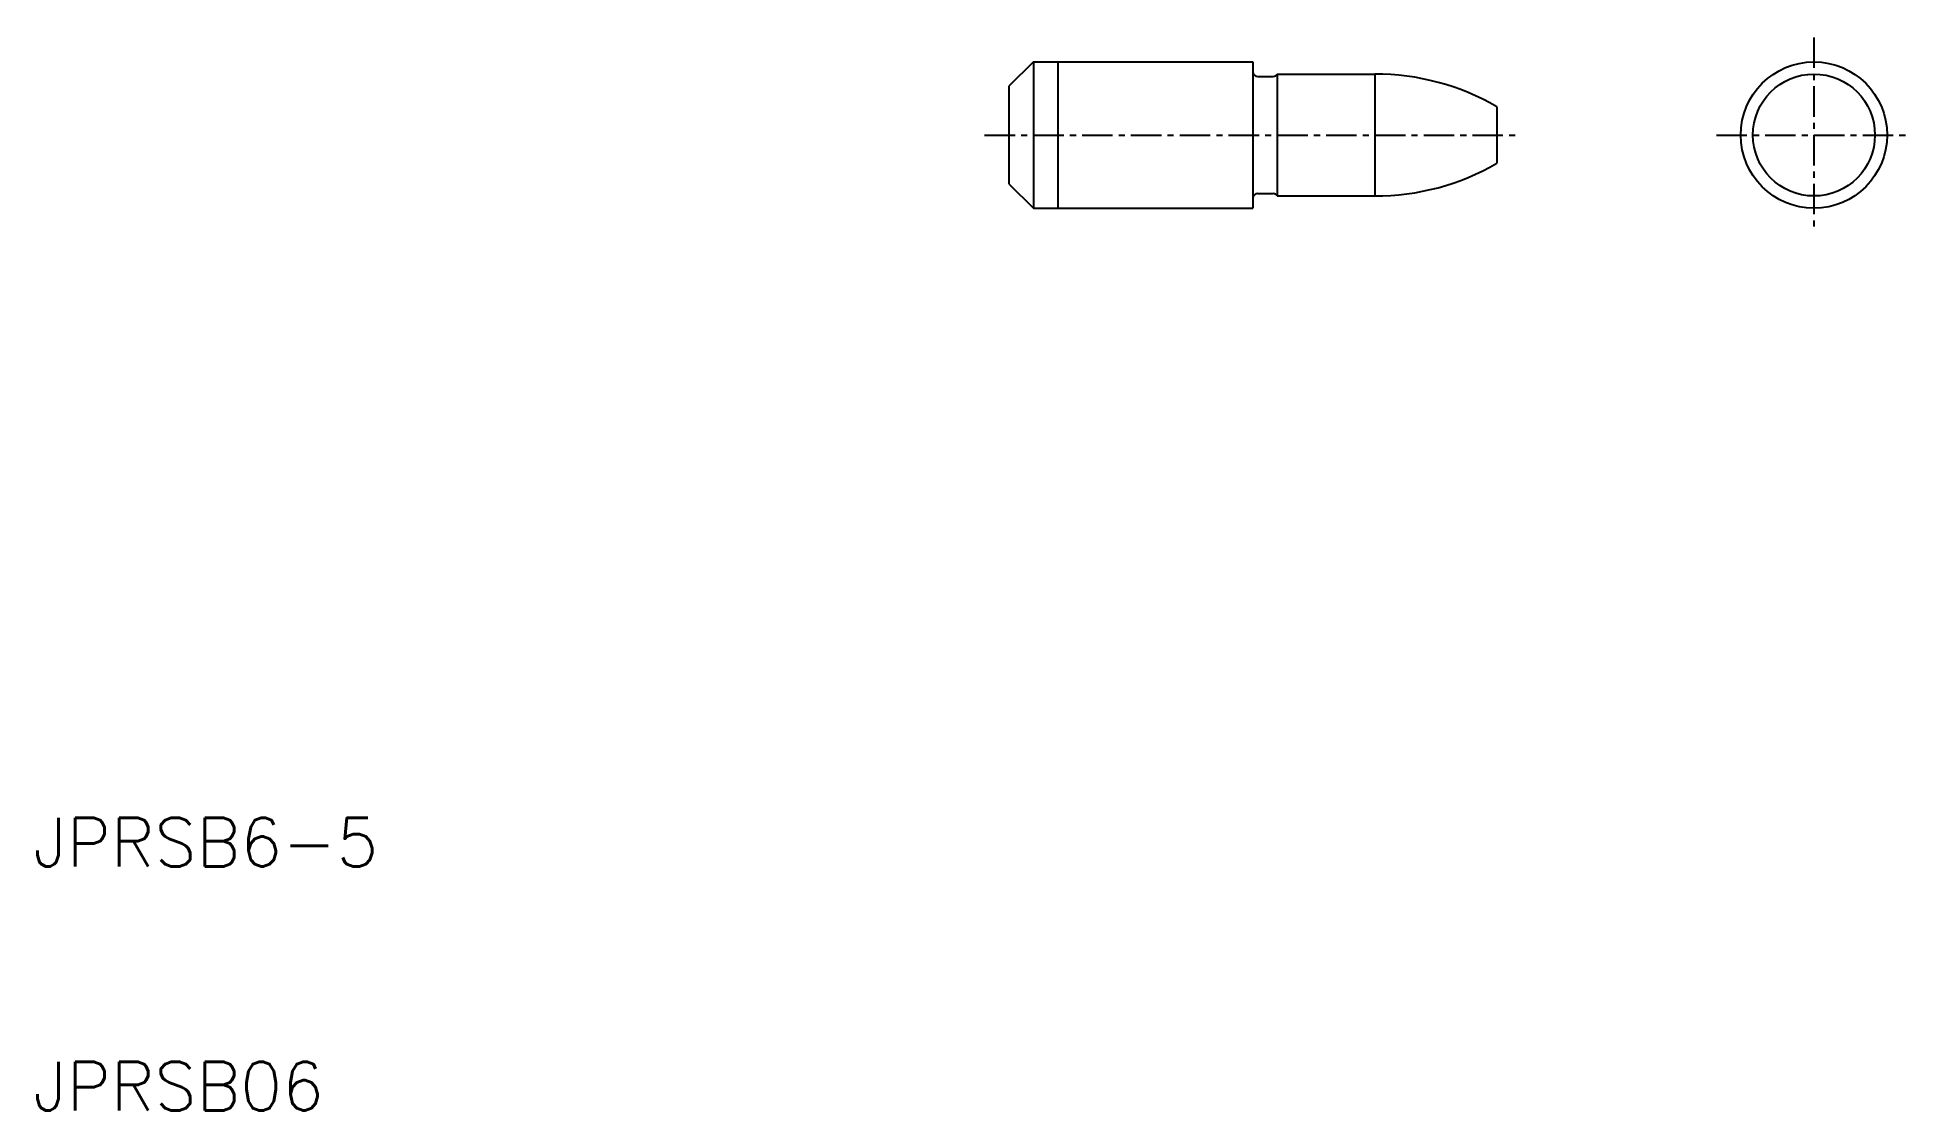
# Model space of a CAD drawing. Extents: x 10.2 to 87, y 10 to 54.
import ezdxf

# ---------------------------------------------------------------- set-up
doc = ezdxf.new("R2010")
doc.units = 0
doc.linetypes.add('CENTER', pattern=[2, 1.25, -0.25, 0.25, -0.25])
doc.layers.get('0').update_dxf_attribs({"linetype": 'CONTINUOUS'})
doc.layers.add('CENTER', color=1, linetype='CENTER')
doc.styles.get("Standard").update_dxf_attribs({"font": 'txt.shx'})

msp = doc.modelspace()

# ---------------------------------------------------------------- linework, layer by layer
at = {"color": 7, "linetype": 'CONTINUOUS'}
for p, q in [((51, 53), (50, 52)), ((51, 53), (60, 53)), ((51, 53), (51, 47)), ((52, 53), (52, 47)), ((60, 53), (60, 47)), ((60.2, 52.4), (60.827, 52.4)), ((61, 52.5), (65, 52.5)), ((61, 52.5), (61, 47.5)), ((65, 52.5), (65, 47.5)), ((50, 52), (50, 48)), ((70, 51.16), (70, 48.84)), ((50, 48), (51, 47)), ((51, 47), (60, 47)), ((60.2, 47.6), (60.827, 47.6)), ((61, 47.5), (65, 47.5))]:
    msp.add_line(p, q, dxfattribs=at)
for radius in [3, 2.5]:
    msp.add_circle((83, 50), radius, dxfattribs=at)
for centre, radius, start, end in [((60.2, 52.6), 0.2, 180, 270), ((60.827, 52.6), 0.2, 270, 330), ((65, 42.5), 10, 60, 90), ((65, 57.5), 10, 270, 300), ((60.2, 47.4), 0.2, 90, 180), ((60.827, 47.4), 0.2, 30, 90)]:
    msp.add_arc(centre, radius, start, end, dxfattribs=at)
at = {"layer": 'CENTER', "color": 1, "linetype": 'CENTER'}
for p, q in [((83, 54), (83, 46)), ((49, 50), (71, 50)), ((79, 50), (87, 50))]:
    msp.add_line(p, q, dxfattribs=at)

# ---------------------------------------------------------------- texts
at = {"color": 7, "linetype": 'CONTINUOUS'}
for s, p in [('JPRSB6-5', (10, 20)), ('JPRSB06', (10, 10))]:
    msp.add_text(s, height=2, dxfattribs=at).set_placement(p)

doc.saveas('drawing.dxf')
